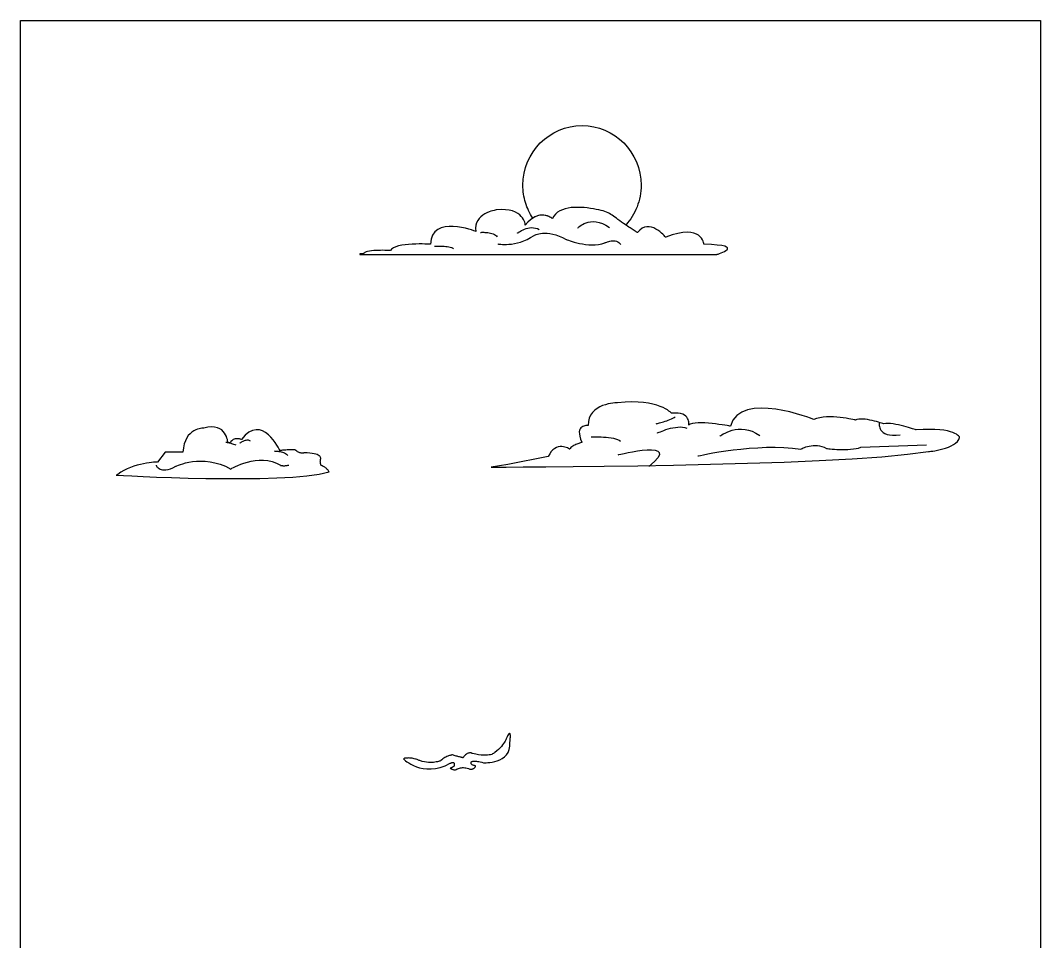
# Model space of a CAD drawing. Extents: x -45 to 45, y -91 to 91.
# Drawn here: x -44.8 to 44.8, y 9.5 to 90.5 of the extents above; entities that cross this region are included whole.
import ezdxf

# ---------------------------------------------------------------- set-up
doc = ezdxf.new("R2010")
doc.units = 0
doc.layers.get('0').update_dxf_attribs({"linetype": 'CONTINUOUS'})

msp = doc.modelspace()

# ---------------------------------------------------------------- linework, layer by layer
for points in [[(-44.8424, 90.5185), (44.8423, 90.5185), (44.8423, -90.5185), (-44.8424, -90.5185), (-44.8424, 90.5185)], [(4.5287, 81.2769), (4.5287, 81.2769), (5.0584, 81.2497), (5.5732, 81.17), (6.0702, 81.0405), (6.5471, 80.8639), (7.0009, 80.6426), (7.4292, 80.3797), (7.8293, 80.0774), (8.1986, 79.7389), (8.5342, 79.3663), (8.8337, 78.9627), (9.0943, 78.5305), (9.3136, 78.0727), (9.4886, 77.5915), (9.617, 77.09), (9.696, 76.5706), (9.723, 76.0362), (9.723, 76.0362), (9.717, 75.7848), (9.6994, 75.5366), (9.6704, 75.2916), (9.6304, 75.0502), (9.5794, 74.8125), (9.518, 74.579), (9.4462, 74.3497), (9.3645, 74.1252), (9.2727, 73.9053), (9.1717, 73.6908), (9.0614, 73.4817), (8.9423, 73.2784), (8.8143, 73.0809), (8.678, 72.8898), (8.5335, 72.7051), (8.3812, 72.5274), (8.3812, 72.5274), (8.3692, 72.5352), (8.3574, 72.5433), (8.3454, 72.5514), (8.3337, 72.5595), (8.3217, 72.5676), (8.3098, 72.5757), (8.2978, 72.5838), (8.286, 72.5922), (8.2739, 72.6003), (8.2619, 72.6087), (8.2499, 72.6169), (8.2379, 72.6253), (8.2256, 72.6336), (8.2136, 72.642), (8.2016, 72.6504), (8.1896, 72.6589), (8.1896, 72.6589), (8.0063, 72.788), (7.8413, 72.9078), (7.6914, 73.0186), (7.5539, 73.1212), (7.4255, 73.2158), (7.3036, 73.3034), (7.1849, 73.3842), (7.0667, 73.4592), (6.9457, 73.5283), (6.8193, 73.5926), (6.6843, 73.6524), (6.538, 73.7085), (6.377, 73.7611), (6.1987, 73.8111), (5.9999, 73.8588), (5.778, 73.905), (5.778, 73.905), (5.5258, 73.9508), (5.2607, 73.9927), (4.9856, 74.0284), (4.7039, 74.0566), (4.4182, 74.0749), (4.1322, 74.0817), (3.8486, 74.075), (3.5708, 74.0531), (3.3014, 74.0138), (3.0442, 73.9555), (2.8018, 73.8762), (2.5776, 73.7742), (2.3744, 73.6473), (2.1957, 73.4941), (2.0442, 73.3122), (1.9235, 73.1002), (1.9235, 73.1002), (1.9144, 73.1071), (1.8878, 73.1263), (1.8446, 73.1548), (1.7859, 73.1901), (1.7123, 73.2292), (1.6251, 73.2698), (1.525, 73.3087), (1.4131, 73.3436), (1.2901, 73.3713), (1.1572, 73.3894), (1.0152, 73.3951), (0.8651, 73.3858), (0.7077, 73.3584), (0.5442, 73.3106), (0.3753, 73.2393), (0.2022, 73.1422), (0.2022, 73.1422), (0.102, 73.2996), (0.0075, 73.4609), (-0.0813, 73.6258), (-0.1645, 73.7943), (-0.2417, 73.966), (-0.3131, 74.1409), (-0.3782, 74.3188), (-0.4372, 74.4998), (-0.4895, 74.6834), (-0.5354, 74.8697), (-0.5746, 75.0585), (-0.6071, 75.2499), (-0.6325, 75.4434), (-0.6508, 75.6391), (-0.6619, 75.8367), (-0.6657, 76.0362), (-0.6657, 76.0362), (-0.6387, 76.5706), (-0.5598, 77.09), (-0.4314, 77.5915), (-0.2564, 78.0727), (-0.0372, 78.5305), (0.2234, 78.9627), (0.5228, 79.3663), (0.8586, 79.7389), (1.2277, 80.0774), (1.6278, 80.3797), (2.056, 80.6426), (2.51, 80.8639), (2.9867, 81.0405), (3.4839, 81.17), (3.9987, 81.2497), (4.5287, 81.2769)], [(-15.0052, 69.9432), (16.3773, 69.9432), (16.3773, 69.9432), (16.4075, 69.952), (16.4891, 69.9772), (16.6082, 70.0166), (16.751, 70.0682), (16.9033, 70.1294), (17.0516, 70.1985), (17.1818, 70.2731), (17.2802, 70.3511), (17.3326, 70.4302), (17.3254, 70.5084), (17.2445, 70.5833), (17.0763, 70.6532), (16.8065, 70.7155), (16.4217, 70.7682), (15.9077, 70.8091), (15.2509, 70.8363), (15.2509, 70.8363), (15.2481, 70.8571), (15.2372, 70.9148), (15.2139, 71.0019), (15.1743, 71.1112), (15.1138, 71.235), (15.0285, 71.3662), (14.914, 71.4972), (14.7664, 71.6209), (14.5811, 71.7295), (14.3543, 71.816), (14.0816, 71.8728), (13.7591, 71.8926), (13.3822, 71.8679), (12.9471, 71.7915), (12.4494, 71.6558), (11.8851, 71.4537), (11.8851, 71.4537), (11.8683, 71.4733), (11.8202, 71.5276), (11.7433, 71.6091), (11.6407, 71.7109), (11.5148, 71.8254), (11.3687, 71.9456), (11.2049, 72.0642), (11.0266, 72.174), (10.8361, 72.2676), (10.6366, 72.3379), (10.4306, 72.3777), (10.2212, 72.3798), (10.0108, 72.3366), (9.8025, 72.2415), (9.599, 72.0867), (9.4032, 71.8654), (9.4032, 71.8654), (9.3965, 71.8693), (9.3772, 71.8812), (9.3458, 71.9005), (9.3032, 71.927), (9.25, 71.96), (9.1874, 71.9995), (9.1156, 72.0449), (9.0357, 72.096), (8.9481, 72.152), (8.854, 72.213), (8.7537, 72.2784), (8.6484, 72.3479), (8.5384, 72.421), (8.4249, 72.4975), (8.3083, 72.5769), (8.1896, 72.6589), (8.1896, 72.6589), (8.0063, 72.788), (7.8413, 72.9078), (7.6914, 73.0186), (7.5539, 73.1212), (7.4255, 73.2158), (7.3036, 73.3034), (7.1849, 73.3842), (7.0667, 73.4592), (6.9457, 73.5283), (6.8193, 73.5926), (6.6843, 73.6524), (6.538, 73.7085), (6.377, 73.7611), (6.1987, 73.8111), (5.9999, 73.8588), (5.778, 73.905), (5.778, 73.905), (5.5258, 73.9508), (5.2607, 73.9927), (4.9856, 74.0284), (4.7039, 74.0566), (4.4182, 74.0749), (4.1322, 74.0817), (3.8486, 74.075), (3.5708, 74.0531), (3.3014, 74.0138), (3.0442, 73.9555), (2.8018, 73.8762), (2.5776, 73.7742), (2.3744, 73.6473), (2.1957, 73.4941), (2.0442, 73.3122), (1.9235, 73.1002), (1.9235, 73.1002), (1.9098, 73.1105), (1.87, 73.1384), (1.8057, 73.1785), (1.7189, 73.2261), (1.6109, 73.2756), (1.484, 73.3225), (1.3396, 73.3614), (1.1797, 73.3874), (1.0055, 73.3951), (0.8194, 73.3798), (0.6227, 73.3361), (0.4174, 73.2593), (0.2049, 73.1439), (-0.0125, 72.9852), (-0.2335, 72.7779), (-0.4564, 72.5171), (-0.4564, 72.5171), (-0.458, 72.535), (-0.4654, 72.5857), (-0.4818, 72.6639), (-0.5105, 72.7646), (-0.5546, 72.8824), (-0.6176, 73.0125), (-0.7027, 73.1496), (-0.8133, 73.2888), (-0.9524, 73.4245), (-1.1236, 73.552), (-1.3299, 73.666), (-1.575, 73.7615), (-1.8617, 73.8331), (-2.1938, 73.876), (-2.5741, 73.8849), (-3.0063, 73.8548), (-3.0063, 73.8548), (-3.0295, 73.8508), (-3.0948, 73.8384), (-3.1957, 73.8158), (-3.326, 73.7819), (-3.4788, 73.7349), (-3.648, 73.6738), (-3.8269, 73.597), (-4.0093, 73.5032), (-4.1882, 73.3907), (-4.3575, 73.2584), (-4.5107, 73.1048), (-4.6414, 72.9286), (-4.7428, 72.7281), (-4.8089, 72.5022), (-4.8328, 72.2494), (-4.8083, 71.9683), (-4.8083, 71.9683), (-4.8525, 71.9845), (-4.9777, 72.0279), (-5.1723, 72.09), (-5.4249, 72.1628), (-5.7238, 72.2376), (-6.0578, 72.3064), (-6.415, 72.3608), (-6.7844, 72.3927), (-7.1539, 72.3934), (-7.5124, 72.355), (-7.8482, 72.269), (-8.1501, 72.1274), (-8.4062, 71.9214), (-8.6053, 71.6432), (-8.7357, 71.2841), (-8.7861, 70.8363), (-8.7861, 70.8363), (-8.8212, 70.8384), (-8.9212, 70.8436), (-9.0773, 70.8501), (-9.2811, 70.8566), (-9.5238, 70.8608), (-9.7971, 70.8615), (-10.0923, 70.8567), (-10.401, 70.8448), (-10.7142, 70.824), (-11.0238, 70.7927), (-11.3209, 70.749), (-11.5973, 70.6915), (-11.844, 70.6182), (-12.0529, 70.5276), (-12.215, 70.4179), (-12.322, 70.2875), (-12.322, 70.2875), (-12.3449, 70.2885), (-12.4101, 70.2912), (-12.5118, 70.2946), (-12.6449, 70.2981), (-12.8032, 70.3007), (-12.9816, 70.3018), (-13.1743, 70.3005), (-13.3759, 70.296), (-13.5805, 70.2873), (-13.7828, 70.2739), (-13.977, 70.2548), (-14.1579, 70.2295), (-14.3194, 70.1967), (-14.4564, 70.1561), (-14.563, 70.1065), (-14.6339, 70.0474), (-14.6339, 70.0474), (-14.681, 70.0264), (-14.7247, 70.011), (-14.7648, 70.0001), (-14.8015, 69.9934), (-14.8347, 69.9896), (-14.8649, 69.9884), (-14.8917, 69.9887), (-14.9157, 69.9901), (-14.9364, 69.9915), (-14.9543, 69.9924), (-14.9693, 69.9918), (-14.9817, 69.9893), (-14.9912, 69.9838), (-14.9983, 69.9748), (-15.0028, 69.9615), (-15.0052, 69.9432)], [(4.1541, 72.2479), (4.1541, 72.2479), (4.1657, 72.2617), (4.2006, 72.2996), (4.2584, 72.356), (4.339, 72.4259), (4.4417, 72.5032), (4.5665, 72.583), (4.7129, 72.6596), (4.8809, 72.7277), (5.0696, 72.7815), (5.2792, 72.8161), (5.5092, 72.8256), (5.7594, 72.8049), (6.0293, 72.7482), (6.3187, 72.6504), (6.6273, 72.5058), (6.9549, 72.3093)], [(-4.4007, 71.8793), (-4.4007, 71.8793), (-4.3869, 71.8801), (-4.3478, 71.8822), (-4.2865, 71.8843), (-4.2065, 71.8859), (-4.1106, 71.8855), (-4.0024, 71.8824), (-3.8848, 71.8755), (-3.7613, 71.8639), (-3.6346, 71.8464), (-3.5085, 71.8222), (-3.386, 71.7902), (-3.2703, 71.7496), (-3.1644, 71.6992), (-3.0719, 71.6382), (-2.9957, 71.5654), (-2.9393, 71.48)], [(-2.8785, 70.8657), (-2.8785, 70.8657), (-2.8606, 70.8621), (-2.8085, 70.8532), (-2.7242, 70.8414), (-2.6101, 70.8296), (-2.468, 70.8199), (-2.3004, 70.8153), (-2.1091, 70.8181), (-1.8966, 70.8311), (-1.6645, 70.8564), (-1.4155, 70.897), (-1.1515, 70.9553), (-0.8747, 71.034), (-0.5871, 71.1355), (-0.2911, 71.2624), (0.0113, 71.4173), (0.3181, 71.6029), (0.3181, 71.6029), (0.3301, 71.6098), (0.366, 71.6286), (0.4253, 71.6558), (0.5078, 71.6883), (0.6127, 71.7223), (0.7401, 71.755), (0.8893, 71.7828), (1.0601, 71.8025), (1.2517, 71.8105), (1.464, 71.8037), (1.6966, 71.7787), (1.9491, 71.7323), (2.2209, 71.6609), (2.5119, 71.5616), (2.8214, 71.4306), (3.1494, 71.265), (3.1494, 71.265), (3.1719, 71.2557), (3.2371, 71.2303), (3.3411, 71.1917), (3.4804, 71.1435), (3.6509, 71.0884), (3.8492, 71.03), (4.0713, 70.9712), (4.3138, 70.9155), (4.5724, 70.8657), (4.8439, 70.8254), (5.1241, 70.7975), (5.4098, 70.7854), (5.6966, 70.792), (5.9813, 70.8209), (6.2598, 70.8751), (6.5287, 70.9578), (6.5287, 70.9578), (6.5403, 70.9631), (6.5738, 70.9775), (6.6265, 70.9987), (6.696, 71.0244), (6.7797, 71.0519), (6.8753, 71.0791), (6.9801, 71.1035), (7.0918, 71.1228), (7.2075, 71.1343), (7.3253, 71.1361), (7.4422, 71.1255), (7.556, 71.1003), (7.664, 71.0578), (7.7639, 70.996), (7.853, 70.9122), (7.9291, 70.8043)], [(-1.1432, 71.8179), (-1.1432, 71.8179), (-1.1316, 71.827), (-1.0982, 71.8524), (-1.0443, 71.8908), (-0.9719, 71.9392), (-0.8821, 71.9941), (-0.777, 72.0526), (-0.6579, 72.1113), (-0.5266, 72.1672), (-0.3844, 72.2168), (-0.2332, 72.2571), (-0.0746, 72.2849), (0.0898, 72.2972), (0.2585, 72.2904), (0.4301, 72.2616), (0.6026, 72.2074), (0.7748, 72.125)], [(-8.4497, 70.6814), (-8.4497, 70.6814), (-8.4345, 70.6816), (-8.3914, 70.6821), (-8.3237, 70.6824), (-8.2351, 70.6823), (-8.1287, 70.6808), (-8.0081, 70.6779), (-7.8767, 70.673), (-7.738, 70.6659), (-7.5952, 70.6556), (-7.4521, 70.6422), (-7.3118, 70.6249), (-7.1781, 70.6035), (-7.054, 70.5773), (-6.9433, 70.546), (-6.8491, 70.5091), (-6.7753, 70.4664)], [(-3.4498, 51.2453), (-3.4498, 51.2453), (-3.1117, 51.2456), (-2.1479, 51.2479), (-0.6334, 51.2542), (1.3566, 51.2665), (3.747, 51.2866), (6.4628, 51.3169), (9.4287, 51.359), (12.5696, 51.4152), (15.8101, 51.487), (19.0754, 51.577), (22.29, 51.6868), (25.3792, 51.8186), (28.2673, 51.9742), (30.8796, 52.1558), (33.1406, 52.3652), (34.9755, 52.6046), (34.9755, 52.6046), (35.0033, 52.6072), (35.0825, 52.6158), (35.2059, 52.6313), (35.367, 52.6546), (35.5585, 52.6863), (35.7739, 52.7277), (36.0062, 52.7793), (36.2486, 52.8424), (36.4939, 52.9173), (36.7357, 53.0053), (36.9668, 53.1071), (37.1807, 53.2238), (37.3701, 53.3559), (37.5284, 53.5047), (37.6486, 53.6708), (37.724, 53.8552), (37.724, 53.8552), (37.7194, 53.8654), (37.7031, 53.8943), (37.6708, 53.9385), (37.6186, 53.9953), (37.5419, 54.0611), (37.4368, 54.1332), (37.2989, 54.2082), (37.1244, 54.2833), (36.9085, 54.3549), (36.6476, 54.4205), (36.3371, 54.4766), (35.9732, 54.5203), (35.5513, 54.5482), (35.0676, 54.5576), (34.5177, 54.545), (33.8976, 54.5077), (33.8976, 54.5077), (33.8755, 54.5155), (33.8123, 54.5376), (33.7123, 54.5717), (33.58, 54.6155), (33.4194, 54.6664), (33.2352, 54.7226), (33.0315, 54.7814), (32.8129, 54.8407), (32.5833, 54.8979), (32.3475, 54.9509), (32.1095, 54.9973), (31.874, 55.0351), (31.6449, 55.0616), (31.427, 55.0747), (31.2242, 55.072), (31.0413, 55.0514), (31.0413, 55.0514), (31.0205, 55.0585), (30.9612, 55.0787), (30.8677, 55.1093), (30.7448, 55.1481), (30.5964, 55.1925), (30.4273, 55.2405), (30.2417, 55.2893), (30.0442, 55.3368), (29.8389, 55.3802), (29.6306, 55.4176), (29.4235, 55.4463), (29.2223, 55.4642), (29.031, 55.4684), (28.8543, 55.4571), (28.6966, 55.4275), (28.5623, 55.3776), (28.5623, 55.3776), (28.5353, 55.3841), (28.4578, 55.4021), (28.3347, 55.429), (28.1714, 55.4624), (27.9726, 55.4995), (27.7436, 55.538), (27.4893, 55.5751), (27.2149, 55.6086), (26.925, 55.6355), (26.6253, 55.6536), (26.3204, 55.6601), (26.0157, 55.6528), (25.7159, 55.6287), (25.4263, 55.5856), (25.1518, 55.5208), (24.8976, 55.432), (24.8976, 55.432), (24.8247, 55.4604), (24.618, 55.5378), (24.295, 55.6515), (23.8736, 55.7896), (23.3712, 55.9392), (22.8058, 56.0884), (22.1948, 56.2247), (21.5562, 56.3359), (20.9072, 56.4092), (20.266, 56.4327), (19.65, 56.3939), (19.077, 56.2806), (18.5645, 56.0802), (18.1305, 55.7805), (17.7924, 55.3692), (17.5682, 54.8339), (17.5682, 54.8339), (17.5335, 54.8404), (17.435, 54.8585), (17.2807, 54.8857), (17.0789, 54.9196), (16.8374, 54.9574), (16.5648, 54.9971), (16.2689, 55.036), (15.9581, 55.0717), (15.6401, 55.1015), (15.3234, 55.1231), (15.016, 55.1341), (14.7261, 55.132), (14.4616, 55.1141), (14.2311, 55.0783), (14.0422, 55.0219), (13.9035, 54.9427), (13.9035, 54.9427), (13.906, 54.956), (13.9115, 54.9937), (13.9165, 55.0519), (13.9177, 55.127), (13.9115, 55.215), (13.8948, 55.3125), (13.864, 55.4154), (13.8159, 55.5203), (13.7467, 55.6231), (13.6534, 55.7204), (13.5325, 55.8082), (13.3806, 55.883), (13.1941, 55.9408), (12.97, 55.9781), (12.7045, 55.9909), (12.3946, 55.9757), (12.3946, 55.9757), (12.3815, 55.9901), (12.341, 56.0309), (12.2708, 56.0935), (12.1688, 56.1736), (12.0325, 56.2666), (11.8601, 56.3684), (11.6491, 56.4745), (11.3975, 56.5806), (11.1027, 56.682), (10.7629, 56.7747), (10.3757, 56.8541), (9.939, 56.9161), (9.4503, 56.9559), (8.9078, 56.9695), (8.309, 56.9523), (7.652, 56.9001), (7.652, 56.9001), (7.6222, 56.8996), (7.5385, 56.8961), (7.4084, 56.8867), (7.2401, 56.8686), (7.041, 56.8386), (6.8191, 56.7939), (6.5822, 56.7314), (6.3383, 56.6486), (6.0948, 56.5419), (5.8598, 56.4088), (5.6411, 56.2462), (5.4465, 56.0513), (5.2837, 55.8209), (5.1607, 55.5522), (5.0852, 55.2423), (5.0652, 54.8883), (5.0652, 54.8883), (5.0507, 54.8896), (5.011, 54.892), (4.9506, 54.8924), (4.8748, 54.8882), (4.788, 54.8762), (4.6955, 54.8537), (4.602, 54.8178), (4.5127, 54.7659), (4.4319, 54.6946), (4.365, 54.6014), (4.3167, 54.4833), (4.292, 54.3377), (4.2956, 54.1613), (4.3326, 53.9515), (4.4078, 53.7054), (4.5263, 53.4202), (4.5263, 53.4202), (4.5165, 53.4176), (4.4887, 53.4101), (4.4451, 53.3975), (4.3881, 53.3802), (4.3195, 53.358), (4.2419, 53.3312), (4.1573, 53.2997), (4.0681, 53.2638), (3.9761, 53.2232), (3.884, 53.1784), (3.7937, 53.1292), (3.7077, 53.076), (3.6278, 53.0184), (3.5565, 52.9569), (3.4959, 52.8914), (3.4484, 52.8221), (3.4484, 52.8221), (3.4342, 52.8308), (3.3938, 52.8542), (3.3296, 52.8875), (3.2445, 52.9265), (3.1409, 52.9663), (3.0219, 53.0027), (2.8899, 53.0308), (2.7477, 53.0464), (2.5977, 53.0446), (2.443, 53.0212), (2.286, 52.9714), (2.1296, 52.8909), (1.9762, 52.7749), (1.8287, 52.6191), (1.6898, 52.4188), (1.5622, 52.1697), (-1.9947, 51.4628), (-3.4498, 51.2453)], [(11.0472, 55.0514), (11.0472, 55.0514), (11.0605, 55.0544), (11.099, 55.0636), (11.1597, 55.0784), (11.24, 55.0988), (11.3368, 55.1242), (11.4478, 55.1544), (11.5699, 55.1891), (11.7006, 55.228), (11.8367, 55.2706), (11.9759, 55.3167), (12.1152, 55.366), (12.2521, 55.4183), (12.3834, 55.473), (12.5067, 55.53), (12.619, 55.5889), (12.7179, 55.6495)], [(-36.4268, 50.5379), (-36.4268, 50.5379), (-36.2599, 50.5284), (-35.7846, 50.5027), (-35.0381, 50.4651), (-34.058, 50.42), (-32.8816, 50.3714), (-31.5467, 50.3237), (-30.0905, 50.281), (-28.5506, 50.2479), (-26.9642, 50.228), (-25.3691, 50.2262), (-23.8025, 50.2464), (-22.3022, 50.2931), (-20.9053, 50.3702), (-19.6495, 50.4822), (-18.5722, 50.6333), (-17.711, 50.8278), (-17.711, 50.8278), (-17.7131, 50.8322), (-17.7196, 50.8451), (-17.7307, 50.8654), (-17.7468, 50.8923), (-17.7678, 50.9245), (-17.7942, 50.9615), (-17.826, 51.0019), (-17.8636, 51.0452), (-17.9069, 51.09), (-17.9564, 51.1356), (-18.0122, 51.181), (-18.0746, 51.2253), (-18.1436, 51.2673), (-18.2197, 51.3064), (-18.3029, 51.3414), (-18.3936, 51.3715), (-18.3936, 51.3715), (-18.3951, 51.374), (-18.3997, 51.382), (-18.4065, 51.395), (-18.4153, 51.4132), (-18.425, 51.4363), (-18.4354, 51.4643), (-18.4458, 51.497), (-18.4556, 51.5347), (-18.464, 51.5767), (-18.4708, 51.6234), (-18.4752, 51.6744), (-18.4767, 51.7299), (-18.4745, 51.7895), (-18.4683, 51.8533), (-18.4573, 51.9211), (-18.441, 51.993), (-18.441, 51.993), (-18.44, 51.9986), (-18.4391, 52.0147), (-18.4408, 52.0395), (-18.4479, 52.0719), (-18.4628, 52.11), (-18.4884, 52.1527), (-18.5272, 52.1981), (-18.5819, 52.2451), (-18.6549, 52.2917), (-18.7493, 52.3369), (-18.8673, 52.3788), (-19.012, 52.4163), (-19.1856, 52.4475), (-19.3911, 52.4712), (-19.6308, 52.4857), (-19.9077, 52.4897), (-19.9077, 52.4897), (-19.9123, 52.4883), (-19.926, 52.485), (-19.9478, 52.4807), (-19.9775, 52.4763), (-20.0139, 52.4726), (-20.0568, 52.4709), (-20.1053, 52.4719), (-20.1589, 52.4767), (-20.2166, 52.4858), (-20.2781, 52.5006), (-20.3425, 52.5218), (-20.4095, 52.5507), (-20.4779, 52.5877), (-20.5475, 52.6341), (-20.6174, 52.6907), (-20.6872, 52.7587), (-20.6872, 52.7587), (-20.6995, 52.7587), (-20.7347, 52.7589), (-20.7899, 52.7589), (-20.8624, 52.759), (-20.949, 52.7584), (-21.0472, 52.7575), (-21.154, 52.7558), (-21.2666, 52.7535), (-21.3819, 52.7499), (-21.4974, 52.7454), (-21.6099, 52.7395), (-21.7169, 52.7324), (-21.8152, 52.7236), (-21.9023, 52.7131), (-21.975, 52.7006), (-22.0308, 52.6863), (-22.0308, 52.6863), (-22.0489, 52.7237), (-22.1022, 52.8273), (-22.1884, 52.9834), (-22.3059, 53.1787), (-22.4523, 53.3995), (-22.626, 53.6326), (-22.8246, 53.8644), (-23.0465, 54.0817), (-23.2892, 54.2705), (-23.5513, 54.4177), (-23.8304, 54.5097), (-24.1247, 54.5333), (-24.432, 54.4746), (-24.7506, 54.3205), (-25.0782, 54.0573), (-25.4131, 53.6718), (-25.4131, 53.6718), (-25.4212, 53.6744), (-25.4446, 53.6814), (-25.4814, 53.6912), (-25.5299, 53.7025), (-25.5882, 53.7136), (-25.6548, 53.7232), (-25.7278, 53.7298), (-25.8055, 53.7319), (-25.8859, 53.7278), (-25.9676, 53.7164), (-26.0486, 53.6959), (-26.1273, 53.6651), (-26.2017, 53.6222), (-26.2703, 53.5661), (-26.3312, 53.4951), (-26.3828, 53.4078), (-26.6081, 53.3782), (-26.6081, 53.3782), (-26.609, 53.3988), (-26.6142, 53.4568), (-26.6262, 53.5457), (-26.6482, 53.6594), (-26.6827, 53.7914), (-26.733, 53.9357), (-26.8017, 54.0858), (-26.892, 54.2356), (-27.0064, 54.3786), (-27.148, 54.5087), (-27.3197, 54.6196), (-27.5245, 54.7051), (-27.765, 54.7586), (-28.0443, 54.7743), (-28.3652, 54.7456), (-28.7308, 54.6665), (-28.7308, 54.6665), (-28.7499, 54.6666), (-28.8043, 54.665), (-28.889, 54.6582), (-28.9994, 54.6429), (-29.1303, 54.6155), (-29.2772, 54.5729), (-29.4351, 54.5114), (-29.5993, 54.428), (-29.7646, 54.3189), (-29.9266, 54.1811), (-30.0803, 54.0109), (-30.2208, 53.8053), (-30.3433, 53.5605), (-30.4431, 53.2733), (-30.5152, 52.9403), (-30.555, 52.5584), (-32.1138, 52.5417), (-32.7771, 51.6884), (-32.7771, 51.6884), (-32.8014, 51.6877), (-32.8716, 51.6848), (-32.9834, 51.6782), (-33.1326, 51.6666), (-33.3146, 51.6483), (-33.5256, 51.6221), (-33.761, 51.5863), (-34.0167, 51.5398), (-34.2882, 51.4807), (-34.5714, 51.408), (-34.862, 51.3199), (-35.1558, 51.2153), (-35.4482, 51.0924), (-35.7354, 50.95), (-36.0128, 50.7866), (-36.2763, 50.6008), (-36.4268, 50.5379)], [(11.155, 54.2358), (11.155, 54.2358), (11.1739, 54.2447), (11.2285, 54.27), (11.3151, 54.3084), (11.4303, 54.3572), (11.5702, 54.4131), (11.7318, 54.4736), (11.911, 54.5355), (12.1048, 54.596), (12.3091, 54.6517), (12.5206, 54.7003), (12.7357, 54.7383), (12.9511, 54.7633), (13.1628, 54.7718), (13.3676, 54.7613), (13.5617, 54.7285), (13.7419, 54.6708)], [(30.6641, 55.1058), (30.6641, 55.1058), (30.6621, 55.0912), (30.6587, 55.0502), (30.6575, 54.987), (30.6623, 54.906), (30.6764, 54.8112), (30.7037, 54.707), (30.7477, 54.5976), (30.8122, 54.4872), (30.9004, 54.3798), (31.0165, 54.2799), (31.1638, 54.1916), (31.346, 54.1193), (31.5667, 54.0668), (31.8296, 54.0389), (32.1382, 54.0394), (32.4964, 54.0727)], [(5.3347, 53.9096), (5.3347, 53.9096), (5.3577, 53.91), (5.4236, 53.911), (5.5271, 53.9117), (5.663, 53.9113), (5.8259, 53.9088), (6.0109, 53.9038), (6.2125, 53.8952), (6.4259, 53.8824), (6.6453, 53.8643), (6.866, 53.8405), (7.0825, 53.8098), (7.2898, 53.7719), (7.4824, 53.7254), (7.6555, 53.6701), (7.8035, 53.6048), (7.9215, 53.529)], [(16.6521, 53.964), (16.6521, 53.964), (16.6718, 53.9789), (16.7296, 54.0198), (16.8228, 54.0807), (16.9492, 54.1559), (17.1061, 54.2392), (17.2914, 54.3251), (17.5022, 54.4075), (17.7366, 54.4805), (17.9915, 54.538), (18.265, 54.5745), (18.5543, 54.5838), (18.8573, 54.5603), (19.1712, 54.4977), (19.4938, 54.3905), (19.8225, 54.2326), (20.1551, 54.0183)], [(-26.7852, 53.442), (-26.7852, 53.442), (-26.7813, 53.4414), (-26.7701, 53.4397), (-26.7515, 53.4365), (-26.7258, 53.432), (-26.6928, 53.4257), (-26.6531, 53.4177), (-26.6065, 53.4077), (-26.5534, 53.3957), (-26.4934, 53.3811), (-26.4271, 53.3643), (-26.3544, 53.3448), (-26.2758, 53.3226), (-26.1909, 53.2973), (-26.1001, 53.2691), (-26.0035, 53.2375), (-25.9014, 53.2027)], [(-25.5349, 53.355), (-25.5349, 53.355), (-25.5282, 53.3599), (-25.5092, 53.374), (-25.4789, 53.3953), (-25.4388, 53.4222), (-25.3899, 53.4527), (-25.3336, 53.4855), (-25.2709, 53.5186), (-25.2034, 53.5506), (-25.1318, 53.5793), (-25.0579, 53.6033), (-24.9825, 53.6207), (-24.9073, 53.6301), (-24.8329, 53.6294), (-24.7611, 53.6171), (-24.6929, 53.5914), (-24.6295, 53.5507)], [(14.7119, 52.224), (14.7119, 52.224), (14.7715, 52.2372), (14.9439, 52.2741), (15.2194, 52.3303), (15.5884, 52.4015), (16.0409, 52.483), (16.5676, 52.5708), (17.1584, 52.6603), (17.8039, 52.7473), (18.494, 52.827), (19.2194, 52.8955), (19.9702, 52.9482), (20.7368, 52.9808), (21.5092, 52.9888), (22.2781, 52.968), (23.0335, 52.9138), (23.7658, 52.8221), (23.7658, 52.8221), (23.7793, 52.8298), (23.8188, 52.8511), (23.8821, 52.8828), (23.9678, 52.9222), (24.0735, 52.9659), (24.1976, 53.0112), (24.3382, 53.0548), (24.4933, 53.0939), (24.6609, 53.1252), (24.8393, 53.1459), (25.0265, 53.1529), (25.2208, 53.1432), (25.42, 53.1136), (25.6225, 53.0614), (25.8262, 52.9832), (26.0293, 52.8765), (26.0293, 52.8765), (26.0518, 52.8734), (26.1169, 52.8655), (26.2199, 52.8538), (26.3568, 52.8399), (26.5228, 52.8249), (26.714, 52.8104), (26.9259, 52.7977), (27.1543, 52.7881), (27.3944, 52.7828), (27.6423, 52.7834), (27.8934, 52.7912), (28.1436, 52.8076), (28.3883, 52.8337), (28.6235, 52.8712), (28.8446, 52.9212), (29.0473, 52.9852), (34.8138, 53.2027)], [(-22.5169, 52.659), (-22.5169, 52.659), (-22.5061, 52.6586), (-22.4756, 52.6572), (-22.4277, 52.6543), (-22.3649, 52.6497), (-22.2895, 52.6424), (-22.2041, 52.6324), (-22.1111, 52.619), (-22.0129, 52.6018), (-21.9118, 52.5801), (-21.8104, 52.5537), (-21.7111, 52.522), (-21.6164, 52.4846), (-21.5285, 52.4408), (-21.4502, 52.3904), (-21.3835, 52.3327), (-21.3313, 52.2675)], [(7.7059, 52.3328), (7.7059, 52.3328), (7.771, 52.3486), (7.952, 52.3909), (8.2269, 52.4516), (8.574, 52.523), (8.9711, 52.5967), (9.3967, 52.6652), (9.8287, 52.7203), (10.2455, 52.7541), (10.6247, 52.7584), (10.945, 52.7256), (11.1843, 52.6474), (11.3208, 52.5162), (11.3324, 52.3236), (11.1975, 52.0621), (10.8941, 51.7234), (10.4005, 51.2997)], [(-32.9074, 51.3976), (-32.9074, 51.3976), (-32.9033, 51.3881), (-32.8907, 51.3625), (-32.8681, 51.3241), (-32.8349, 51.2768), (-32.7895, 51.2238), (-32.7311, 51.1692), (-32.6584, 51.1161), (-32.5705, 51.0686), (-32.466, 51.0296), (-32.3441, 51.0034), (-32.2035, 50.9932), (-32.0433, 51.0029), (-31.8621, 51.0357), (-31.6591, 51.0957), (-31.4329, 51.186), (-31.1828, 51.3106), (-31.1828, 51.3106), (-31.1562, 51.3236), (-31.0787, 51.3591), (-30.9532, 51.4113), (-30.7829, 51.475), (-30.5706, 51.544), (-30.3198, 51.6132), (-30.0332, 51.6767), (-29.7142, 51.7292), (-29.3653, 51.7646), (-28.9901, 51.7777), (-28.5914, 51.7627), (-28.1725, 51.7142), (-27.7361, 51.6262), (-27.2856, 51.4936), (-26.8238, 51.3104), (-26.3541, 51.0713), (-26.3541, 51.0713), (-26.326, 51.088), (-26.2447, 51.1343), (-26.1146, 51.2038), (-25.9401, 51.2904), (-25.7254, 51.3877), (-25.4752, 51.4898), (-25.1937, 51.5902), (-24.8855, 51.683), (-24.5545, 51.7615), (-24.2056, 51.8199), (-23.843, 51.8518), (-23.4711, 51.8512), (-23.0941, 51.8115), (-22.7168, 51.7269), (-22.3432, 51.5909), (-21.978, 51.3976), (-21.978, 51.3976), (-21.9742, 51.3966), (-21.9632, 51.394), (-21.9452, 51.3901), (-21.9209, 51.3856), (-21.8902, 51.3806), (-21.8539, 51.3757), (-21.812, 51.3711), (-21.765, 51.3676), (-21.7131, 51.3651), (-21.6568, 51.3645), (-21.5963, 51.3659), (-21.5323, 51.3699), (-21.4646, 51.3767), (-21.394, 51.387), (-21.3206, 51.401), (-21.2451, 51.4193)], [(-11.1515, 25.5761), (-11.1515, 25.5761), (-11.1326, 25.5574), (-11.0771, 25.5062), (-10.9859, 25.4291), (-10.8602, 25.3332), (-10.7009, 25.225), (-10.5094, 25.1117), (-10.2866, 25), (-10.0338, 24.8968), (-9.7518, 24.8086), (-9.4419, 24.7428), (-9.1051, 24.7058), (-8.7428, 24.7048), (-8.3557, 24.7463), (-7.9452, 24.8374), (-7.5123, 24.9849), (-7.0581, 25.1957), (-7.0581, 25.1957), (-7.0528, 25.1987), (-7.0383, 25.207), (-7.0158, 25.2186), (-6.9873, 25.2321), (-6.954, 25.2456), (-6.9179, 25.2576), (-6.8801, 25.2663), (-6.8426, 25.2703), (-6.8066, 25.2675), (-6.7739, 25.2565), (-6.746, 25.2356), (-6.7247, 25.2032), (-6.7112, 25.1573), (-6.7075, 25.0967), (-6.7148, 25.0194), (-6.735, 24.924), (-6.735, 24.924), (-6.7368, 24.9227), (-6.7422, 24.9192), (-6.7508, 24.9135), (-6.7626, 24.9061), (-6.7771, 24.897), (-6.7944, 24.8866), (-6.814, 24.8751), (-6.8359, 24.8628), (-6.8594, 24.8496), (-6.8847, 24.8362), (-6.9114, 24.8226), (-6.9394, 24.8092), (-6.9681, 24.796), (-6.9978, 24.7834), (-7.0278, 24.7716), (-7.0581, 24.761), (-7.0581, 24.761), (-7.0546, 24.7587), (-7.0445, 24.7525), (-7.0284, 24.743), (-7.007, 24.7312), (-6.9805, 24.7173), (-6.95, 24.7025), (-6.9157, 24.6873), (-6.8785, 24.6726), (-6.8385, 24.6586), (-6.7967, 24.6467), (-6.7534, 24.6372), (-6.7096, 24.6309), (-6.6653, 24.6284), (-6.6216, 24.6308), (-6.5787, 24.6384), (-6.5375, 24.6523), (-6.5375, 24.6523), (-6.5306, 24.6562), (-6.5107, 24.6671), (-6.4786, 24.6833), (-6.4353, 24.7034), (-6.3812, 24.7256), (-6.3177, 24.7486), (-6.2452, 24.7706), (-6.1649, 24.7903), (-6.0772, 24.8058), (-5.9833, 24.8158), (-5.8839, 24.8185), (-5.78, 24.8127), (-5.6721, 24.7964), (-5.5615, 24.7683), (-5.4486, 24.7268), (-5.3346, 24.6704), (-5.3346, 24.6704), (-5.3292, 24.6702), (-5.3144, 24.6702), (-5.2912, 24.6707), (-5.261, 24.6726), (-5.225, 24.676), (-5.1849, 24.6817), (-5.1416, 24.6901), (-5.0967, 24.702), (-5.0512, 24.7175), (-5.0066, 24.7374), (-4.9642, 24.7622), (-4.9255, 24.7926), (-4.8915, 24.8287), (-4.8637, 24.8714), (-4.8433, 24.921), (-4.8319, 24.9783), (-4.8319, 24.9783), (-4.8378, 24.9789), (-4.8546, 24.9812), (-4.8802, 24.9852), (-4.9132, 24.9916), (-4.9511, 25.0002), (-4.9927, 25.0117), (-5.0357, 25.0261), (-5.0787, 25.0439), (-5.1193, 25.0652), (-5.1561, 25.0905), (-5.1871, 25.1199), (-5.2105, 25.154), (-5.2243, 25.1927), (-5.227, 25.2365), (-5.2165, 25.2857), (-5.191, 25.3406), (-5.191, 25.3406), (-5.1883, 25.3423), (-5.18, 25.347), (-5.1654, 25.3537), (-5.1441, 25.362), (-5.1151, 25.3704), (-5.0782, 25.3786), (-5.0325, 25.3854), (-4.9777, 25.3903), (-4.9128, 25.3919), (-4.8375, 25.3899), (-4.7511, 25.3832), (-4.6531, 25.371), (-4.5426, 25.3523), (-4.4193, 25.3266), (-4.2825, 25.2927), (-4.1317, 25.25), (-4.1317, 25.25), (-4.104, 25.2488), (-4.0262, 25.2475), (-3.9055, 25.2492), (-3.7495, 25.2575), (-3.5654, 25.2753), (-3.3609, 25.3062), (-3.1431, 25.3532), (-2.9198, 25.4197), (-2.6979, 25.5087), (-2.4853, 25.6239), (-2.2891, 25.7682), (-2.1169, 25.9452), (-1.9759, 26.1578), (-1.8739, 26.4095), (-1.818, 26.7035), (-1.8158, 27.0432), (-1.8158, 27.0432), (-1.8136, 27.057), (-1.808, 27.0955), (-1.8001, 27.1539), (-1.7913, 27.2277), (-1.7825, 27.3119), (-1.775, 27.4022), (-1.7699, 27.4938), (-1.7686, 27.582), (-1.7719, 27.662), (-1.7814, 27.7294), (-1.7981, 27.7793), (-1.8232, 27.8073), (-1.8577, 27.8083), (-1.9032, 27.7781), (-1.9605, 27.7118), (-2.0312, 27.6048), (-2.0312, 27.6048), (-2.0332, 27.5964), (-2.0399, 27.5721), (-2.0521, 27.533), (-2.071, 27.4802), (-2.097, 27.4144), (-2.1314, 27.3372), (-2.1749, 27.2492), (-2.2286, 27.1519), (-2.293, 27.0458), (-2.3693, 26.9324), (-2.4584, 26.8126), (-2.5612, 26.6877), (-2.6784, 26.5583), (-2.8111, 26.4258), (-2.96, 26.2912), (-3.1263, 26.1557), (-3.1263, 26.1557), (-3.1308, 26.15), (-3.1455, 26.1346), (-3.1715, 26.1115), (-3.2101, 26.0829), (-3.2623, 26.0506), (-3.3297, 26.0171), (-3.4133, 25.9841), (-3.5145, 25.9541), (-3.6342, 25.9287), (-3.774, 25.9105), (-3.9349, 25.9013), (-4.1184, 25.9034), (-4.3254, 25.9186), (-4.5574, 25.9493), (-4.8155, 25.9973), (-5.1012, 26.0651), (-5.1012, 26.0651), (-5.106, 26.0677), (-5.1204, 26.0747), (-5.1434, 26.0842), (-5.1746, 26.0947), (-5.2131, 26.1043), (-5.2583, 26.1117), (-5.3094, 26.115), (-5.366, 26.1126), (-5.4269, 26.1025), (-5.492, 26.0836), (-5.5603, 26.0537), (-5.6313, 26.0115), (-5.7041, 25.955), (-5.7781, 25.883), (-5.8526, 25.7934), (-5.9271, 25.6848), (-5.9271, 25.6848), (-5.9328, 25.686), (-5.9495, 25.6896), (-5.9762, 25.6956), (-6.0123, 25.7039), (-6.0566, 25.7142), (-6.1087, 25.7266), (-6.1674, 25.7409), (-6.2322, 25.7571), (-6.3017, 25.7748), (-6.3757, 25.7942), (-6.4529, 25.8151), (-6.5328, 25.8374), (-6.6143, 25.8608), (-6.6967, 25.8856), (-6.779, 25.9114), (-6.8606, 25.9383), (-6.8606, 25.9383), (-6.8668, 25.9375), (-6.8853, 25.935), (-6.9148, 25.9302), (-6.9547, 25.9227), (-7.0037, 25.9117), (-7.0611, 25.8971), (-7.1259, 25.8781), (-7.1972, 25.8545), (-7.2737, 25.8253), (-7.3549, 25.7905), (-7.4396, 25.7492), (-7.527, 25.7013), (-7.616, 25.646), (-7.7059, 25.5829), (-7.7954, 25.5114), (-7.884, 25.4312), (-7.884, 25.4312), (-7.8926, 25.4271), (-7.9184, 25.4162), (-7.9605, 25.4), (-8.0186, 25.3802), (-8.0916, 25.358), (-8.1792, 25.3355), (-8.2808, 25.314), (-8.3956, 25.2953), (-8.5229, 25.2806), (-8.6623, 25.2718), (-8.813, 25.2705), (-8.9746, 25.2783), (-9.1461, 25.2965), (-9.3272, 25.3271), (-9.517, 25.3714), (-9.7152, 25.4312), (-9.7152, 25.4312), (-9.7231, 25.4346), (-9.7461, 25.4442), (-9.7827, 25.4588), (-9.8318, 25.4778), (-9.8916, 25.4996), (-9.9612, 25.5236), (-10.0389, 25.5486), (-10.1236, 25.5737), (-10.2135, 25.5975), (-10.3077, 25.6194), (-10.4045, 25.638), (-10.5029, 25.6526), (-10.601, 25.6619), (-10.6979, 25.665), (-10.7921, 25.6609), (-10.8822, 25.6485), (-11.0724, 25.6637), (-11.1515, 25.5761)]]:
    msp.add_lwpolyline(points)

doc.saveas('drawing.dxf')
